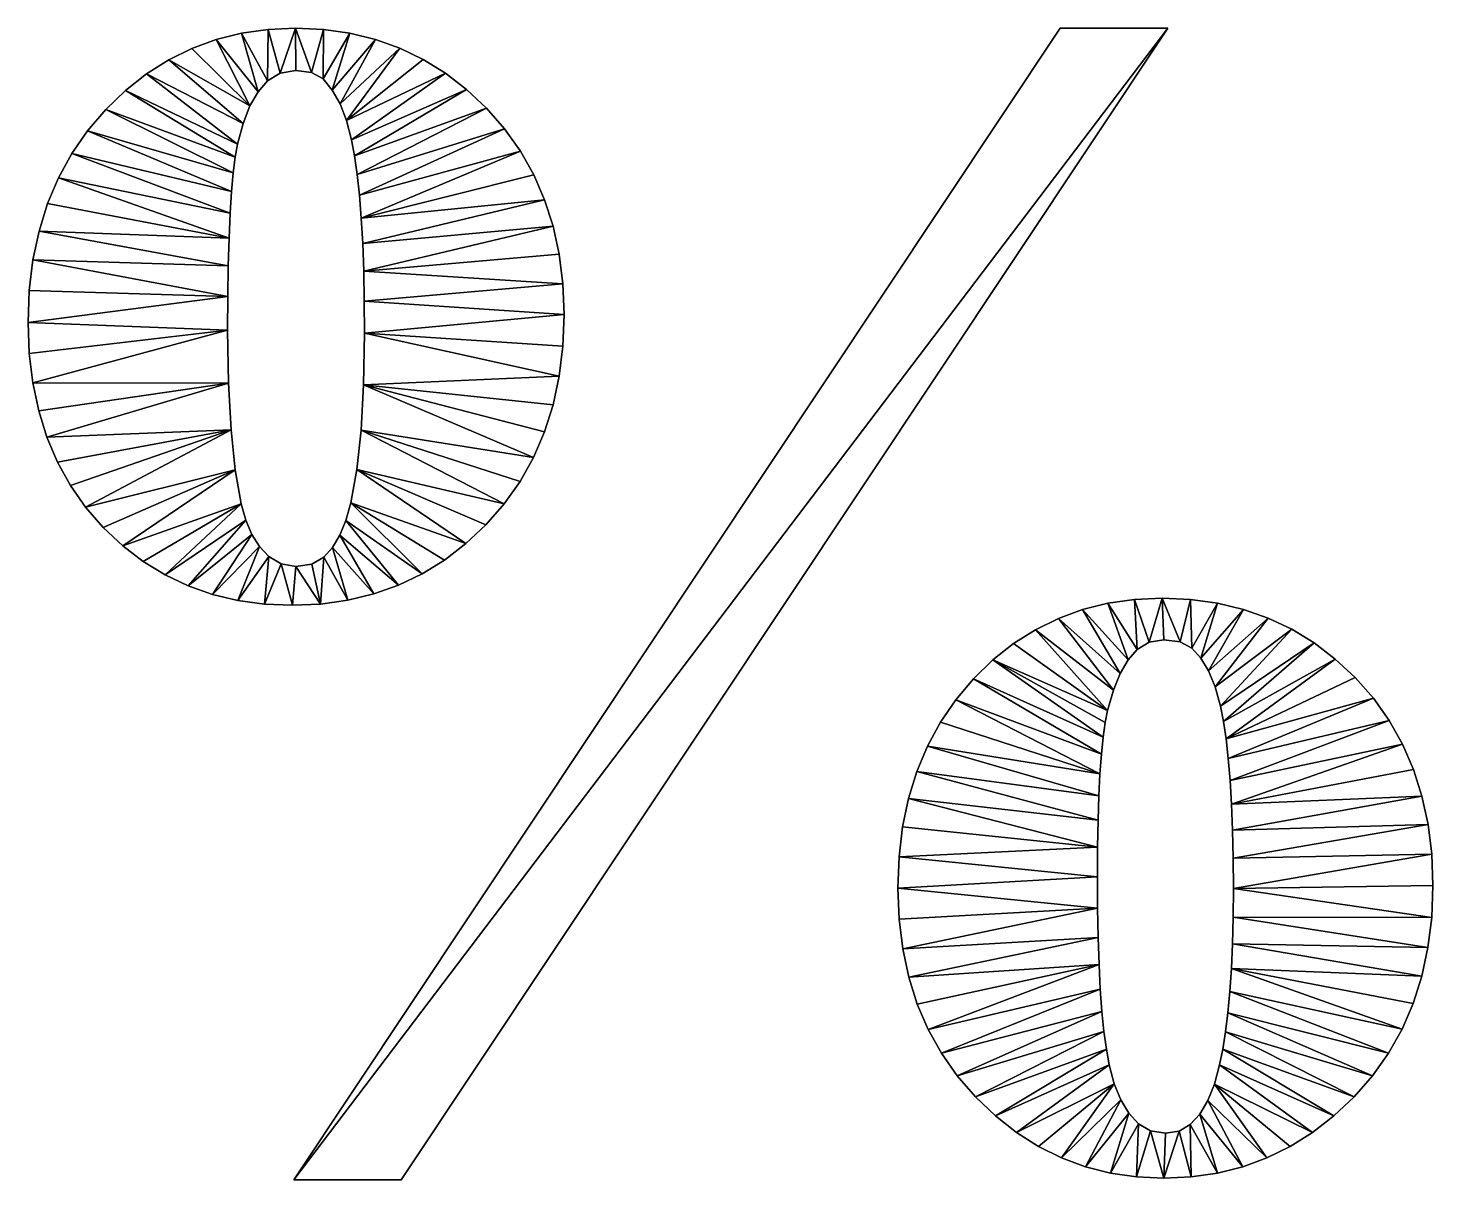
# Model space of a CAD drawing. Header units: metres. Extents: x 0.1 to 1.31, y -0.04 to 0.95.
import ezdxf

# ---------------------------------------------------------------- set-up
doc = ezdxf.new("R2010")
doc.units = ezdxf.units.M

msp = doc.modelspace()

# ---------------------------------------------------------------- meshes
at = {"layer": 'Armanisoft_0', "linetype": 'CONTINUOUS'}
mesh = msp.add_polyface(dxfattribs=at)
corners = [(0.315103, 0.91543), (0.304818, 0.953168), (0.328608, 0.954268), (0.328834, 0.917683), (0.304225, 0.908669), (0.281968, 0.949867), (0.296126, 0.899296), (0.260058, 0.944365), (0.289124, 0.88705), (0.219057, 0.92676), (0.239088, 0.936663), (0.283219, 0.871931), (0.199966, 0.914656), (0.278412, 0.85394), (0.181815, 0.900352), (0.276416, 0.84293), (0.164604, 0.883847), (0.315103, 0.91543, 0.229421), (0.328608, 0.954268, 0.229421), (0.304818, 0.953168, 0.229421), (0.328834, 0.917683, 0.229421), (0.304225, 0.908669, 0.229421), (0.281968, 0.949867, 0.229421), (0.296126, 0.899296, 0.229421), (0.260058, 0.944365, 0.229421), (0.289124, 0.88705, 0.229421), (0.239088, 0.936663, 0.229421), (0.219057, 0.92676, 0.229421), (0.283219, 0.871931, 0.229421), (0.199966, 0.914656, 0.229421), (0.278412, 0.85394, 0.229421), (0.181815, 0.900352, 0.229421), (0.276416, 0.84293, 0.229421), (0.164604, 0.883847, 0.229421), (0.164604, 0.883847), (0.148909, 0.865571), (0.148909, 0.865571, 0.229421), (0.164604, 0.883847, 0.229421), (0.181815, 0.900352), (0.181815, 0.900352, 0.229421), (0.199966, 0.914656), (0.199966, 0.914656, 0.229421), (0.219057, 0.92676), (0.219057, 0.92676, 0.229421), (0.239088, 0.936663), (0.239088, 0.936663, 0.229421), (0.260058, 0.944365), (0.260058, 0.944365, 0.229421), (0.281968, 0.949867), (0.281968, 0.949867, 0.229421), (0.304818, 0.953168), (0.304818, 0.953168, 0.229421), (0.328608, 0.954268), (0.328608, 0.954268, 0.229421), (0.315103, 0.91543), (0.328834, 0.917683), (0.328834, 0.917683, 0.229421), (0.315103, 0.91543, 0.229421), (0.304225, 0.908669), (0.304225, 0.908669, 0.229421), (0.296126, 0.899296), (0.296126, 0.899296, 0.229421), (0.289124, 0.88705), (0.289124, 0.88705, 0.229421), (0.283219, 0.871931), (0.283219, 0.871931, 0.229421)]
mesh.append_faces([[corners[k] for k in face] for face in [(0, 1, 2), (0, 2, 3), (4, 5, 1), (4, 1, 0), (6, 7, 5), (6, 5, 4), (8, 9, 10), (8, 10, 7), (8, 7, 6), (11, 12, 9), (11, 9, 8), (13, 14, 12), (13, 12, 11), (15, 16, 14), (15, 14, 13), (17, 18, 19), (17, 20, 18), (21, 19, 22), (21, 17, 19), (23, 22, 24), (23, 21, 22), (25, 26, 27), (25, 24, 26), (25, 23, 24), (28, 27, 29), (28, 25, 27), (30, 29, 31), (30, 28, 29), (32, 31, 33), (32, 30, 31), (34, 35, 36, 37), (38, 34, 37, 39), (40, 38, 39, 41), (42, 40, 41, 43), (44, 42, 43, 45), (46, 44, 45, 47), (48, 46, 47, 49), (50, 48, 49, 51), (52, 50, 51, 53), (54, 55, 56, 57), (58, 54, 57, 59), (60, 58, 59, 61), (62, 60, 61, 63), (64, 62, 63, 65)]])
mesh = msp.add_polyface(dxfattribs=at)
corners = [(0.352998, 0.497365), (0.373602, 0.460141), (0.350183, 0.45688), (0.342454, 0.491338), (0.360298, 0.505717), (0.39601, 0.465577), (0.366596, 0.516322), (0.417408, 0.473187), (0.371891, 0.529181), (0.437794, 0.482972), (0.376184, 0.544293), (0.475537, 0.509064), (0.457171, 0.49493), (1.081339, 0.954268), (0.419598, -0.040396), (0.32706, -0.040396), (0.352998, 0.497365, 0.229421), (0.350183, 0.45688, 0.229421), (0.373602, 0.460141, 0.229421), (0.360298, 0.505717, 0.229421), (0.39601, 0.465577, 0.229421), (0.366596, 0.516322, 0.229421), (0.417408, 0.473187, 0.229421), (0.371891, 0.529181, 0.229421), (0.437794, 0.482972, 0.229421), (0.376184, 0.544293, 0.229421), (0.457171, 0.49493, 0.229421), (0.475537, 0.509064, 0.229421), (1.081339, 0.954268, 0.229421), (0.32706, -0.040396, 0.229421), (0.419598, -0.040396, 0.229421), (0.419598, -0.040396), (1.081339, 0.954268), (1.081339, 0.954268, 0.229421), (0.419598, -0.040396, 0.229421), (0.32706, -0.040396), (0.32706, -0.040396, 0.229421), (0.988645, 0.954268), (0.988645, 0.954268, 0.229421), (0.475537, 0.509064), (0.492892, 0.525371), (0.492892, 0.525371, 0.229421), (0.475537, 0.509064, 0.229421), (0.457171, 0.49493), (0.457171, 0.49493, 0.229421), (0.437794, 0.482972), (0.437794, 0.482972, 0.229421), (0.417408, 0.473187), (0.417408, 0.473187, 0.229421), (0.39601, 0.465577), (0.39601, 0.465577, 0.229421), (0.373602, 0.460141), (0.373602, 0.460141, 0.229421), (0.350183, 0.45688), (0.350183, 0.45688, 0.229421), (0.360298, 0.505717), (0.352998, 0.497365), (0.352998, 0.497365, 0.229421), (0.360298, 0.505717, 0.229421), (0.366596, 0.516322), (0.366596, 0.516322, 0.229421), (0.857828, 0.134667), (0.86516, 0.111512), (0.86516, 0.111512, 0.229421), (0.857828, 0.134667, 0.229421), (0.852591, 0.159068), (0.852591, 0.159068, 0.229421), (0.849449, 0.184713), (0.849449, 0.184713, 0.229421), (0.848401, 0.211604), (0.848401, 0.211604, 0.229421), (0.849421, 0.238715), (0.849421, 0.238715, 0.229421), (0.85248, 0.264532), (0.85248, 0.264532, 0.229421), (0.857577, 0.289055), (0.857577, 0.289055, 0.229421), (0.864715, 0.312284), (0.864715, 0.312284, 0.229421), (0.873891, 0.334219), (0.873891, 0.334219, 0.229421)]
mesh.append_faces([[corners[k] for k in face] for face in [(0, 1, 2), (0, 2, 3), (4, 5, 1), (4, 1, 0), (6, 7, 5), (6, 5, 4), (8, 9, 7), (8, 7, 6), (10, 11, 12), (10, 12, 9), (10, 9, 8), (13, 14, 15), (16, 17, 18), (19, 18, 20), (19, 16, 18), (21, 20, 22), (21, 19, 20), (23, 22, 24), (23, 21, 22), (25, 26, 27), (25, 24, 26), (25, 23, 24), (28, 29, 30), (31, 32, 33, 34), (35, 31, 34, 36), (37, 35, 36, 38), (39, 40, 41, 42), (43, 39, 42, 44), (45, 43, 44, 46), (47, 45, 46, 48), (49, 47, 48, 50), (51, 49, 50, 52), (53, 51, 52, 54), (55, 56, 57, 58), (59, 55, 58, 60), (61, 62, 63, 64), (65, 61, 64, 66), (67, 65, 66, 68), (69, 67, 68, 70), (71, 69, 70, 72), (73, 71, 72, 74), (75, 73, 74, 76), (77, 75, 76, 78), (79, 77, 78, 80)]])
mesh = msp.add_polyface(dxfattribs=at)
corners = [(0.381369, 0.572982), (0.508689, 0.543428), (0.492892, 0.525371), (0.475537, 0.509064), (0.376184, 0.544293), (0.385072, 0.606947), (0.533963, 0.583514), (0.522379, 0.562809), (0.387295, 0.646188), (0.556079, 0.653576), (0.550813, 0.628898), (0.543442, 0.605544), (0.388035, 0.690705), (0.560291, 0.706906), (0.559238, 0.679579), (0.387861, 0.718551), (1.081339, 0.954268), (0.32706, -0.040396), (0.988645, 0.954268), (0.381369, 0.572982, 0.229421), (0.492892, 0.525371, 0.229421), (0.508689, 0.543428, 0.229421), (0.475537, 0.509064, 0.229421), (0.376184, 0.544293, 0.229421), (0.385072, 0.606947, 0.229421), (0.522379, 0.562809, 0.229421), (0.533963, 0.583514, 0.229421), (0.387295, 0.646188, 0.229421), (0.550813, 0.628898, 0.229421), (0.556079, 0.653576, 0.229421), (0.543442, 0.605544, 0.229421), (0.388035, 0.690705, 0.229421), (0.559238, 0.679579, 0.229421), (0.560291, 0.706906, 0.229421), (1.081339, 0.954268, 0.229421), (0.988645, 0.954268, 0.229421), (0.32706, -0.040396, 0.229421), (0.559238, 0.679579), (0.560291, 0.706906), (0.560291, 0.706906, 0.229421), (0.559238, 0.679579, 0.229421), (0.556079, 0.653576), (0.556079, 0.653576, 0.229421), (0.550813, 0.628898), (0.550813, 0.628898, 0.229421), (0.543442, 0.605544), (0.543442, 0.605544, 0.229421), (0.533963, 0.583514), (0.533963, 0.583514, 0.229421), (0.522379, 0.562809), (0.522379, 0.562809, 0.229421), (0.508689, 0.543428), (0.508689, 0.543428, 0.229421), (0.492892, 0.525371), (0.492892, 0.525371, 0.229421), (0.371891, 0.529181), (0.366596, 0.516322), (0.366596, 0.516322, 0.229421), (0.371891, 0.529181, 0.229421), (0.376184, 0.544293), (0.376184, 0.544293, 0.229421), (0.381369, 0.572982), (0.381369, 0.572982, 0.229421), (0.385072, 0.606947), (0.385072, 0.606947, 0.229421), (0.387295, 0.646188), (0.387295, 0.646188, 0.229421), (0.388035, 0.690705), (0.388035, 0.690705, 0.229421), (0.387861, 0.718551), (0.387861, 0.718551, 0.229421)]
mesh.append_faces([[corners[k] for k in face] for face in [(0, 1, 2), (0, 2, 3), (0, 3, 4), (5, 6, 7), (5, 7, 1), (5, 1, 0), (8, 9, 10), (8, 10, 11), (8, 11, 6), (8, 6, 5), (12, 13, 14), (12, 14, 9), (12, 9, 8), (15, 13, 12), (16, 17, 18), (19, 20, 21), (19, 22, 20), (19, 23, 22), (24, 25, 26), (24, 21, 25), (24, 19, 21), (27, 28, 29), (27, 30, 28), (27, 26, 30), (27, 24, 26), (31, 32, 33), (31, 29, 32), (31, 27, 29), (34, 35, 36), (37, 38, 39, 40), (41, 37, 40, 42), (43, 41, 42, 44), (45, 43, 44, 46), (47, 45, 46, 48), (49, 47, 48, 50), (51, 49, 50, 52), (53, 51, 52, 54), (55, 56, 57, 58), (59, 55, 58, 60), (61, 59, 60, 62), (63, 61, 62, 64), (65, 63, 64, 66), (67, 65, 66, 68), (69, 67, 68, 70)]])
mesh = msp.add_polyface(dxfattribs=at)
corners = [(0.379503, 0.843817), (0.476012, 0.901344), (0.49325, 0.885143), (0.376891, 0.857727), (0.457819, 0.915385), (0.372513, 0.874438), (0.418568, 0.936987), (0.438671, 0.927266), (0.366951, 0.888796), (0.39751, 0.944548), (0.360208, 0.900801), (0.375498, 0.949948), (0.352282, 0.910451), (0.35253, 0.953188), (0.342275, 0.915875), (0.328608, 0.954268), (0.328834, 0.917683), (0.379503, 0.843817, 0.229421), (0.49325, 0.885143, 0.229421), (0.476012, 0.901344, 0.229421), (0.376891, 0.857727, 0.229421), (0.457819, 0.915385, 0.229421), (0.372513, 0.874438, 0.229421), (0.438671, 0.927266, 0.229421), (0.418568, 0.936987, 0.229421), (0.366951, 0.888796, 0.229421), (0.39751, 0.944548, 0.229421), (0.360208, 0.900801, 0.229421), (0.375498, 0.949948, 0.229421), (0.352282, 0.910451, 0.229421), (0.35253, 0.953188, 0.229421), (0.342275, 0.915875, 0.229421), (0.328608, 0.954268, 0.229421), (0.328834, 0.917683, 0.229421), (0.35253, 0.953188), (0.328608, 0.954268), (0.328608, 0.954268, 0.229421), (0.35253, 0.953188, 0.229421), (0.375498, 0.949948), (0.375498, 0.949948, 0.229421), (0.39751, 0.944548), (0.39751, 0.944548, 0.229421), (0.418568, 0.936987), (0.418568, 0.936987, 0.229421), (0.438671, 0.927266), (0.438671, 0.927266, 0.229421), (0.457819, 0.915385), (0.457819, 0.915385, 0.229421), (0.476012, 0.901344), (0.476012, 0.901344, 0.229421), (0.49325, 0.885143), (0.49325, 0.885143, 0.229421), (0.508962, 0.867237), (0.508962, 0.867237, 0.229421), (0.366951, 0.888796), (0.372513, 0.874438), (0.372513, 0.874438, 0.229421), (0.366951, 0.888796, 0.229421), (0.360208, 0.900801), (0.360208, 0.900801, 0.229421), (0.352282, 0.910451), (0.352282, 0.910451, 0.229421), (0.342275, 0.915875), (0.342275, 0.915875, 0.229421), (0.328834, 0.917683), (0.328834, 0.917683, 0.229421)]
mesh.append_faces([[corners[k] for k in face] for face in [(0, 1, 2), (3, 4, 1), (3, 1, 0), (5, 6, 7), (5, 7, 4), (5, 4, 3), (8, 9, 6), (8, 6, 5), (10, 11, 9), (10, 9, 8), (12, 13, 11), (12, 11, 10), (14, 15, 13), (14, 16, 15), (14, 13, 12), (17, 18, 19), (20, 19, 21), (20, 17, 19), (22, 23, 24), (22, 21, 23), (22, 20, 21), (25, 24, 26), (25, 22, 24), (27, 26, 28), (27, 25, 26), (29, 28, 30), (29, 27, 28), (31, 30, 32), (31, 32, 33), (31, 29, 30), (34, 35, 36, 37), (38, 34, 37, 39), (40, 38, 39, 41), (42, 40, 41, 43), (44, 42, 43, 45), (46, 44, 45, 47), (48, 46, 47, 49), (50, 48, 49, 51), (52, 50, 51, 53), (54, 55, 56, 57), (58, 54, 57, 59), (60, 58, 59, 61), (62, 60, 61, 63), (64, 62, 63, 65)]])
mesh = msp.add_polyface(dxfattribs=at)
corners = [(1.065492, 0.423991), (1.052602, 0.460802), (1.076493, 0.46189), (1.07815, 0.426067), (1.054972, 0.417761), (1.029721, 0.457539), (1.047167, 0.408773), (1.007851, 0.452099), (1.040324, 0.396984), (0.986991, 0.444483), (1.116604, 0.399155), (1.146693, 0.452249), (1.168049, 0.444751), (1.109952, 0.410295), (1.124314, 0.457605), (1.102298, 0.418757), (1.100914, 0.460819), (1.092116, 0.42424), (1.065492, 0.423991, 0.229421), (1.076493, 0.46189, 0.229421), (1.052602, 0.460802, 0.229421), (1.07815, 0.426067, 0.229421), (1.054972, 0.417761, 0.229421), (1.029721, 0.457539, 0.229421), (1.047167, 0.408773, 0.229421), (1.007851, 0.452099, 0.229421), (1.040324, 0.396984, 0.229421), (0.986991, 0.444483, 0.229421), (1.122253, 0.385338, 0.229421), (1.188384, 0.43511, 0.229421), (1.168049, 0.444751, 0.229421), (1.116604, 0.399155, 0.229421), (1.146693, 0.452249, 0.229421), (1.109952, 0.410295, 0.229421), (1.124314, 0.457605, 0.229421), (1.102298, 0.418757, 0.229421), (1.100914, 0.460819, 0.229421), (1.092116, 0.42424, 0.229421), (1.081339, 0.954268), (0.988645, 0.954268), (0.988645, 0.954268, 0.229421), (1.081339, 0.954268, 0.229421), (1.100914, 0.460819), (1.076493, 0.46189), (1.076493, 0.46189, 0.229421), (1.100914, 0.460819, 0.229421), (1.124314, 0.457605), (1.124314, 0.457605, 0.229421), (1.146693, 0.452249), (1.146693, 0.452249, 0.229421), (1.168049, 0.444751), (1.168049, 0.444751, 0.229421), (1.188384, 0.43511), (1.188384, 0.43511, 0.229421), (1.207697, 0.423326), (1.207697, 0.423326, 0.229421), (0.967141, 0.434692), (0.948302, 0.422725), (0.948302, 0.422725, 0.229421), (0.967141, 0.434692, 0.229421), (0.986991, 0.444483), (0.986991, 0.444483, 0.229421), (1.007851, 0.452099), (1.007851, 0.452099, 0.229421), (1.029721, 0.457539), (1.029721, 0.457539, 0.229421), (1.052602, 0.460802), (1.052602, 0.460802, 0.229421), (1.065492, 0.423991), (1.07815, 0.426067), (1.07815, 0.426067, 0.229421), (1.065492, 0.423991, 0.229421), (1.092116, 0.42424), (1.092116, 0.42424, 0.229421)]
mesh.append_faces([[corners[k] for k in face] for face in [(0, 1, 2), (0, 2, 3), (4, 5, 1), (4, 1, 0), (6, 7, 5), (6, 5, 4), (8, 9, 7), (10, 11, 12), (13, 14, 11), (15, 16, 14), (15, 14, 13), (17, 2, 16), (17, 3, 2), (17, 16, 15), (18, 19, 20), (18, 21, 19), (22, 20, 23), (22, 18, 20), (24, 23, 25), (24, 22, 23), (26, 25, 27), (28, 29, 30), (31, 30, 32), (33, 32, 34), (35, 34, 36), (35, 33, 34), (37, 36, 19), (37, 19, 21), (37, 35, 36), (38, 39, 40, 41), (42, 43, 44, 45), (46, 42, 45, 47), (48, 46, 47, 49), (50, 48, 49, 51), (52, 50, 51, 53), (54, 52, 53, 55), (56, 57, 58, 59), (60, 56, 59, 61), (62, 60, 61, 63), (64, 62, 63, 65), (66, 64, 65, 67), (43, 66, 67, 44), (68, 69, 70, 71), (69, 72, 73, 70)]])
mesh = msp.add_polyface(dxfattribs=at)
corners = [(0.274686, 0.829328), (0.148909, 0.865571), (0.164604, 0.883847), (0.276416, 0.84293), (0.273222, 0.813135), (0.135307, 0.845951), (0.272024, 0.79435), (0.123797, 0.824989), (0.271093, 0.772974), (0.107056, 0.779037), (0.11438, 0.802684), (0.270427, 0.749006), (0.101824, 0.754047), (0.270028, 0.722447), (0.097639, 0.700039), (0.098685, 0.727714), (0.274686, 0.829328, 0.229421), (0.164604, 0.883847, 0.229421), (0.148909, 0.865571, 0.229421), (0.276416, 0.84293, 0.229421), (0.273222, 0.813135, 0.229421), (0.135307, 0.845951, 0.229421), (0.272024, 0.79435, 0.229421), (0.123797, 0.824989, 0.229421), (0.271093, 0.772974, 0.229421), (0.11438, 0.802684, 0.229421), (0.107056, 0.779037, 0.229421), (0.270427, 0.749006, 0.229421), (0.101824, 0.754047, 0.229421), (0.270028, 0.722447, 0.229421), (0.098685, 0.727714, 0.229421), (0.097639, 0.700039, 0.229421), (0.098685, 0.727714), (0.097639, 0.700039), (0.097639, 0.700039, 0.229421), (0.098685, 0.727714, 0.229421), (0.101824, 0.754047), (0.101824, 0.754047, 0.229421), (0.107056, 0.779037), (0.107056, 0.779037, 0.229421), (0.11438, 0.802684), (0.11438, 0.802684, 0.229421), (0.123797, 0.824989), (0.123797, 0.824989, 0.229421), (0.135307, 0.845951), (0.135307, 0.845951, 0.229421), (0.148909, 0.865571), (0.148909, 0.865571, 0.229421), (0.278412, 0.85394), (0.283219, 0.871931), (0.283219, 0.871931, 0.229421), (0.278412, 0.85394, 0.229421), (0.276416, 0.84293), (0.276416, 0.84293, 0.229421), (0.274686, 0.829328), (0.274686, 0.829328, 0.229421), (0.273222, 0.813135), (0.273222, 0.813135, 0.229421), (0.272024, 0.79435), (0.272024, 0.79435, 0.229421), (0.271093, 0.772974), (0.271093, 0.772974, 0.229421), (0.270427, 0.749006), (0.270427, 0.749006, 0.229421), (0.270028, 0.722447), (0.270028, 0.722447, 0.229421), (0.269895, 0.693296), (0.269895, 0.693296, 0.229421)]
mesh.append_faces([[corners[k] for k in face] for face in [(0, 1, 2), (0, 2, 3), (4, 5, 1), (4, 1, 0), (6, 7, 5), (6, 5, 4), (8, 9, 10), (8, 10, 7), (8, 7, 6), (11, 12, 9), (11, 9, 8), (13, 14, 15), (13, 15, 12), (13, 12, 11), (16, 17, 18), (16, 19, 17), (20, 18, 21), (20, 16, 18), (22, 21, 23), (22, 20, 21), (24, 25, 26), (24, 23, 25), (24, 22, 23), (27, 26, 28), (27, 24, 26), (29, 30, 31), (29, 28, 30), (29, 27, 28), (32, 33, 34, 35), (36, 32, 35, 37), (38, 36, 37, 39), (40, 38, 39, 41), (42, 40, 41, 43), (44, 42, 43, 45), (46, 44, 45, 47), (48, 49, 50, 51), (52, 48, 51, 53), (54, 52, 53, 55), (56, 54, 55, 57), (58, 56, 57, 59), (60, 58, 59, 61), (62, 60, 61, 63), (64, 62, 63, 65), (66, 64, 65, 67)]])
mesh = msp.add_polyface(dxfattribs=at)
corners = [(0.387861, 0.718551), (0.559244, 0.733559), (0.560291, 0.706906), (0.387339, 0.744406), (0.550864, 0.783116), (0.556101, 0.758962), (0.386468, 0.76827), (0.543531, 0.806021), (0.385249, 0.790143), (0.52258, 0.848081), (0.534103, 0.827676), (0.383682, 0.810025), (0.508962, 0.867237), (0.381767, 0.827917), (0.49325, 0.885143), (0.379503, 0.843817), (0.387861, 0.718551, 0.229421), (0.560291, 0.706906, 0.229421), (0.559244, 0.733559, 0.229421), (0.388035, 0.690705, 0.229421), (0.387339, 0.744406, 0.229421), (0.556101, 0.758962, 0.229421), (0.550864, 0.783116, 0.229421), (0.386468, 0.76827, 0.229421), (0.543531, 0.806021, 0.229421), (0.385249, 0.790143, 0.229421), (0.534103, 0.827676, 0.229421), (0.52258, 0.848081, 0.229421), (0.383682, 0.810025, 0.229421), (0.508962, 0.867237, 0.229421), (0.381767, 0.827917, 0.229421), (0.49325, 0.885143, 0.229421), (0.379503, 0.843817, 0.229421), (0.52258, 0.848081), (0.508962, 0.867237), (0.508962, 0.867237, 0.229421), (0.52258, 0.848081, 0.229421), (0.534103, 0.827676), (0.534103, 0.827676, 0.229421), (0.543531, 0.806021), (0.543531, 0.806021, 0.229421), (0.550864, 0.783116), (0.550864, 0.783116, 0.229421), (0.556101, 0.758963), (0.556101, 0.758963, 0.229421), (0.559244, 0.733559), (0.559244, 0.733559, 0.229421), (0.560291, 0.706906), (0.560291, 0.706906, 0.229421), (0.387339, 0.744406), (0.387861, 0.718551), (0.387861, 0.718551, 0.229421), (0.387339, 0.744406, 0.229421), (0.386468, 0.76827), (0.386468, 0.76827, 0.229421), (0.385249, 0.790143), (0.385249, 0.790143, 0.229421), (0.383682, 0.810025), (0.383682, 0.810025, 0.229421), (0.381767, 0.827917), (0.381767, 0.827917, 0.229421), (0.379503, 0.843817), (0.379503, 0.843817, 0.229421), (0.376891, 0.857727), (0.376891, 0.857727, 0.229421), (0.372513, 0.874438), (0.372513, 0.874438, 0.229421)]
mesh.append_faces([[corners[k] for k in face] for face in [(0, 1, 2), (3, 4, 5), (3, 5, 1), (3, 1, 0), (6, 7, 4), (6, 4, 3), (8, 9, 10), (8, 10, 7), (8, 7, 6), (11, 12, 9), (11, 9, 8), (13, 14, 12), (13, 12, 11), (15, 14, 13), (16, 17, 18), (16, 19, 17), (20, 21, 22), (20, 18, 21), (20, 16, 18), (23, 22, 24), (23, 20, 22), (25, 26, 27), (25, 24, 26), (25, 23, 24), (28, 27, 29), (28, 25, 27), (30, 29, 31), (30, 28, 29), (32, 30, 31), (33, 34, 35, 36), (37, 33, 36, 38), (39, 37, 38, 40), (41, 39, 40, 42), (43, 41, 42, 44), (45, 43, 44, 46), (47, 45, 46, 48), (49, 50, 51, 52), (53, 49, 52, 54), (55, 53, 54, 56), (57, 55, 56, 58), (59, 57, 58, 60), (61, 59, 60, 62), (63, 61, 62, 64), (65, 63, 64, 66)]])
mesh = msp.add_polyface(dxfattribs=at)
corners = [(0.269895, 0.693296), (0.101696, 0.647792), (0.098653, 0.67325), (0.097639, 0.700039), (0.270028, 0.722447), (0.270619, 0.647601), (0.113865, 0.600871), (0.106766, 0.623666), (0.272792, 0.607416), (0.147331, 0.540475), (0.134147, 0.559276), (0.122992, 0.579408), (0.276414, 0.572742), (0.179291, 0.507253), (0.162543, 0.523006), (0.281484, 0.543578), (0.215918, 0.482048), (0.197082, 0.4936), (0.269895, 0.693296, 0.229421), (0.098653, 0.67325, 0.229421), (0.101696, 0.647792, 0.229421), (0.097639, 0.700039, 0.229421), (0.270028, 0.722447, 0.229421), (0.270619, 0.647601, 0.229421), (0.106766, 0.623666, 0.229421), (0.113865, 0.600871, 0.229421), (0.272792, 0.607416, 0.229421), (0.134147, 0.559276, 0.229421), (0.147331, 0.540475, 0.229421), (0.122992, 0.579408, 0.229421), (0.276414, 0.572742, 0.229421), (0.162543, 0.523006, 0.229421), (0.179291, 0.507253, 0.229421), (0.281484, 0.543578, 0.229421), (0.197082, 0.4936, 0.229421), (0.215918, 0.482048, 0.229421), (0.215918, 0.482048), (0.235797, 0.472596), (0.235797, 0.472596, 0.229421), (0.215918, 0.482048, 0.229421), (0.197082, 0.4936), (0.197082, 0.4936, 0.229421), (0.179291, 0.507253), (0.179291, 0.507253, 0.229421), (0.162543, 0.523006), (0.162543, 0.523006, 0.229421), (0.147331, 0.540475), (0.147331, 0.540475, 0.229421), (0.134147, 0.559276), (0.134147, 0.559276, 0.229421), (0.122992, 0.579408), (0.122992, 0.579408, 0.229421), (0.113865, 0.600871), (0.113865, 0.600871, 0.229421), (0.106766, 0.623666), (0.106766, 0.623666, 0.229421), (0.101696, 0.647792), (0.101696, 0.647792, 0.229421), (0.098653, 0.67325), (0.098653, 0.67325, 0.229421), (0.097639, 0.700039), (0.097639, 0.700039, 0.229421)]
mesh.append_faces([[corners[k] for k in face] for face in [(0, 1, 2), (0, 2, 3), (0, 3, 4), (5, 6, 7), (5, 7, 1), (5, 1, 0), (8, 9, 10), (8, 10, 11), (8, 11, 6), (8, 6, 5), (12, 13, 14), (12, 14, 9), (12, 9, 8), (15, 16, 17), (15, 17, 13), (15, 13, 12), (18, 19, 20), (18, 21, 19), (18, 22, 21), (23, 24, 25), (23, 20, 24), (23, 18, 20), (26, 27, 28), (26, 29, 27), (26, 25, 29), (26, 23, 25), (30, 31, 32), (30, 28, 31), (30, 26, 28), (33, 34, 35), (33, 32, 34), (33, 30, 32), (36, 37, 38, 39), (40, 36, 39, 41), (42, 40, 41, 43), (44, 42, 43, 45), (46, 44, 45, 47), (48, 46, 47, 49), (50, 48, 49, 51), (52, 50, 51, 53), (54, 52, 53, 55), (56, 54, 55, 57), (58, 56, 57, 59), (60, 58, 59, 61)]])
mesh = msp.add_polyface(dxfattribs=at)
corners = [(0.285556, 0.52936), (0.235797, 0.472596), (0.215918, 0.482048), (0.281484, 0.543578), (0.290903, 0.517038), (0.256721, 0.465245), (0.297526, 0.506611), (0.278688, 0.459994), (0.305424, 0.49808), (0.301699, 0.456843), (0.316118, 0.491517), (0.325754, 0.455793), (0.328834, 0.489329), (0.350183, 0.45688), (0.342454, 0.491338), (0.285556, 0.52936, 0.229421), (0.215918, 0.482048, 0.229421), (0.235797, 0.472596, 0.229421), (0.281484, 0.543578, 0.229421), (0.290903, 0.517038, 0.229421), (0.256721, 0.465245, 0.229421), (0.297526, 0.506611, 0.229421), (0.278688, 0.459994, 0.229421), (0.305424, 0.49808, 0.229421), (0.301699, 0.456843, 0.229421), (0.316118, 0.491517, 0.229421), (0.325754, 0.455793, 0.229421), (0.328834, 0.489329, 0.229421), (0.350183, 0.45688, 0.229421), (0.342454, 0.491338, 0.229421), (0.352998, 0.497365, 0.229421), (0.325754, 0.455793), (0.350183, 0.45688), (0.350183, 0.45688, 0.229421), (0.325754, 0.455793, 0.229421), (0.301699, 0.456843), (0.301699, 0.456843, 0.229421), (0.278688, 0.459994), (0.278688, 0.459994, 0.229421), (0.256721, 0.465245), (0.256721, 0.465245, 0.229421), (0.235797, 0.472596), (0.235797, 0.472596, 0.229421), (0.270619, 0.647601), (0.269895, 0.693296), (0.269895, 0.693296, 0.229421), (0.270619, 0.647601, 0.229421), (0.272792, 0.607416), (0.272792, 0.607416, 0.229421), (0.276414, 0.572742), (0.276414, 0.572742, 0.229421), (0.281484, 0.543578), (0.281484, 0.543578, 0.229421), (0.285556, 0.52936), (0.285556, 0.52936, 0.229421), (0.290903, 0.517038), (0.290903, 0.517038, 0.229421), (0.297526, 0.506611), (0.297526, 0.506611, 0.229421), (0.305424, 0.49808), (0.305424, 0.49808, 0.229421), (0.316118, 0.491517), (0.316118, 0.491517, 0.229421), (0.328834, 0.489329), (0.328834, 0.489329, 0.229421), (0.342454, 0.491338), (0.342454, 0.491338, 0.229421), (0.352998, 0.497365), (0.352998, 0.497365, 0.229421)]
mesh.append_faces([[corners[k] for k in face] for face in [(0, 1, 2), (0, 2, 3), (4, 5, 1), (4, 1, 0), (6, 7, 5), (6, 5, 4), (8, 9, 7), (8, 7, 6), (10, 11, 9), (10, 9, 8), (12, 13, 11), (12, 11, 10), (14, 13, 12), (15, 16, 17), (15, 18, 16), (19, 17, 20), (19, 15, 17), (21, 20, 22), (21, 19, 20), (23, 22, 24), (23, 21, 22), (25, 24, 26), (25, 23, 24), (27, 26, 28), (27, 25, 26), (29, 27, 28), (30, 29, 28), (31, 32, 33, 34), (35, 31, 34, 36), (37, 35, 36, 38), (39, 37, 38, 40), (41, 39, 40, 42), (43, 44, 45, 46), (47, 43, 46, 48), (49, 47, 48, 50), (51, 49, 50, 52), (53, 51, 52, 54), (55, 53, 54, 56), (57, 55, 56, 58), (59, 57, 58, 60), (61, 59, 60, 62), (63, 61, 62, 64), (65, 63, 64, 66), (67, 65, 66, 68)]])
mesh = msp.add_polyface(dxfattribs=at)
corners = [(1.040324, 0.396984), (1.007851, 0.452099), (1.047167, 0.408773), (1.034445, 0.382392), (0.967141, 0.434692), (0.986991, 0.444483), (1.029528, 0.364999), (0.930473, 0.408582), (0.948302, 0.422725), (1.025647, 0.34193), (0.913655, 0.392263), (1.131771, 0.340386), (1.225988, 0.4094), (1.243257, 0.393332), (1.129509, 0.355526), (1.207697, 0.423326), (1.126899, 0.368843), (1.188384, 0.43511), (1.122253, 0.385338), (1.168049, 0.444751), (1.116604, 0.399155), (1.109952, 0.410295), (1.146693, 0.452249), (1.040324, 0.396984, 0.229421), (1.047167, 0.408773, 0.229421), (1.007851, 0.452099, 0.229421), (1.034445, 0.382392, 0.229421), (0.986991, 0.444483, 0.229421), (0.967141, 0.434692, 0.229421), (1.029528, 0.364999, 0.229421), (0.948302, 0.422725, 0.229421), (0.930473, 0.408582, 0.229421), (1.025647, 0.34193, 0.229421), (0.913655, 0.392263, 0.229421), (1.131771, 0.340386, 0.229421), (1.243257, 0.393332, 0.229421), (1.225988, 0.4094, 0.229421), (1.129509, 0.355526, 0.229421), (1.207697, 0.423326, 0.229421), (1.126899, 0.368843, 0.229421), (1.188384, 0.43511, 0.229421), (1.122253, 0.385338, 0.229421), (1.116604, 0.399155, 0.229421), (1.168049, 0.444751, 0.229421), (1.109952, 0.410295, 0.229421), (1.146693, 0.452249, 0.229421), (1.225988, 0.4094), (1.207697, 0.423326), (1.207697, 0.423326, 0.229421), (1.225988, 0.4094, 0.229421), (1.243257, 0.393332), (1.243257, 0.393332, 0.229421), (1.258968, 0.375528), (1.258968, 0.375528, 0.229421), (0.913655, 0.392263), (0.898361, 0.374209), (0.898361, 0.374209, 0.229421), (0.913655, 0.392263, 0.229421), (0.930473, 0.408582), (0.930473, 0.408582, 0.229421), (0.948302, 0.422725), (0.948302, 0.422725, 0.229421), (1.054972, 0.417761), (1.065492, 0.423991), (1.065492, 0.423991, 0.229421), (1.054972, 0.417761, 0.229421), (1.047167, 0.408773), (1.047167, 0.408773, 0.229421), (1.040324, 0.396984), (1.040324, 0.396984, 0.229421), (1.034445, 0.382392), (1.034445, 0.382392, 0.229421), (1.122253, 0.385338), (1.126899, 0.368843), (1.126899, 0.368843, 0.229421), (1.122253, 0.385338, 0.229421), (1.116604, 0.399155), (1.116604, 0.399155, 0.229421), (1.109952, 0.410295), (1.109952, 0.410295, 0.229421), (1.102298, 0.418757), (1.102298, 0.418757, 0.229421), (1.092116, 0.42424), (1.092116, 0.42424, 0.229421)]
mesh.append_faces([[corners[k] for k in face] for face in [(0, 1, 2), (3, 4, 5), (3, 5, 0), (6, 7, 8), (6, 8, 4), (6, 4, 3), (9, 10, 7), (11, 12, 13), (14, 15, 12), (16, 17, 15), (16, 15, 14), (18, 19, 17), (18, 17, 16), (20, 19, 18), (21, 22, 20), (23, 24, 25), (26, 27, 28), (26, 23, 27), (29, 30, 31), (29, 28, 30), (29, 26, 28), (32, 31, 33), (34, 35, 36), (37, 36, 38), (39, 38, 40), (39, 37, 38), (41, 39, 40), (42, 41, 43), (44, 42, 45), (46, 47, 48, 49), (50, 46, 49, 51), (52, 50, 51, 53), (54, 55, 56, 57), (58, 54, 57, 59), (60, 58, 59, 61), (62, 63, 64, 65), (66, 62, 65, 67), (68, 66, 67, 69), (70, 68, 69, 71), (72, 73, 74, 75), (76, 72, 75, 77), (78, 76, 77, 79), (80, 78, 79, 81), (82, 80, 81, 83)]])
mesh = msp.add_polyface(dxfattribs=at)
corners = [(1.027449, 0.354533), (0.930473, 0.408582), (1.029528, 0.364999), (1.025647, 0.34193), (1.024122, 0.32719), (0.898361, 0.374209), (0.913655, 0.392263), (1.022875, 0.310312), (0.873891, 0.334219), (0.885106, 0.354861), (1.021905, 0.291297), (0.864715, 0.312284), (1.021212, 0.270144), (0.857577, 0.289055), (1.020796, 0.246854), (0.849421, 0.238715), (0.85248, 0.264532), (1.020657, 0.221427), (0.848401, 0.211604), (1.027449, 0.354533, 0.229421), (1.029528, 0.364999, 0.229421), (0.930473, 0.408582, 0.229421), (1.025647, 0.34193, 0.229421), (1.024122, 0.32719, 0.229421), (0.913655, 0.392263, 0.229421), (0.898361, 0.374209, 0.229421), (1.022875, 0.310312, 0.229421), (0.885106, 0.354861, 0.229421), (0.873891, 0.334219, 0.229421), (1.021905, 0.291297, 0.229421), (0.864715, 0.312284, 0.229421), (1.021212, 0.270144, 0.229421), (0.857577, 0.289055, 0.229421), (1.020796, 0.246854, 0.229421), (0.85248, 0.264532, 0.229421), (0.849421, 0.238715, 0.229421), (1.020657, 0.221427, 0.229421), (0.848401, 0.211604, 0.229421), (0.885106, 0.354861), (0.873891, 0.334219), (0.873891, 0.334219, 0.229421), (0.885106, 0.354861, 0.229421), (0.898361, 0.374209), (0.898361, 0.374209, 0.229421), (1.029528, 0.364999), (1.034445, 0.382392), (1.034445, 0.382392, 0.229421), (1.029528, 0.364999, 0.229421), (1.027449, 0.354533), (1.027449, 0.354533, 0.229421), (1.025647, 0.34193), (1.025647, 0.34193, 0.229421), (1.024122, 0.32719), (1.024122, 0.32719, 0.229421), (1.022875, 0.310312), (1.022875, 0.310312, 0.229421), (1.021905, 0.291297), (1.021905, 0.291297, 0.229421), (1.021212, 0.270144), (1.021212, 0.270144, 0.229421), (1.020796, 0.246854), (1.020796, 0.246854, 0.229421), (1.020657, 0.221427), (1.020657, 0.221427, 0.229421), (1.126899, 0.368843), (1.129509, 0.355526), (1.129509, 0.355526, 0.229421), (1.126899, 0.368843, 0.229421)]
mesh.append_faces([[corners[k] for k in face] for face in [(0, 1, 2), (3, 1, 0), (4, 5, 6), (4, 6, 3), (7, 8, 9), (7, 9, 5), (7, 5, 4), (10, 11, 8), (10, 8, 7), (12, 13, 11), (12, 11, 10), (14, 15, 16), (14, 16, 13), (14, 13, 12), (17, 18, 15), (17, 15, 14), (19, 20, 21), (22, 19, 21), (23, 24, 25), (23, 22, 24), (26, 27, 28), (26, 25, 27), (26, 23, 25), (29, 28, 30), (29, 26, 28), (31, 30, 32), (31, 29, 30), (33, 34, 35), (33, 32, 34), (33, 31, 32), (36, 35, 37), (36, 33, 35), (38, 39, 40, 41), (42, 38, 41, 43), (44, 45, 46, 47), (48, 44, 47, 49), (50, 48, 49, 51), (52, 50, 51, 53), (54, 52, 53, 55), (56, 54, 55, 57), (58, 56, 57, 59), (60, 58, 59, 61), (62, 60, 61, 63), (64, 65, 66, 67)]])
mesh = msp.add_polyface(dxfattribs=at)
corners = [(1.138035, 0.211253), (1.309244, 0.240836), (1.310291, 0.213742), (1.137861, 0.237333), (1.306102, 0.266603), (1.137339, 0.261591), (1.300865, 0.291043), (1.136469, 0.284024), (1.284106, 0.33594), (1.293533, 0.314155), (1.135251, 0.304635), (1.272585, 0.356398), (1.133685, 0.323422), (1.258968, 0.375528), (1.131771, 0.340386), (1.243257, 0.393332), (1.129509, 0.355526), (1.225988, 0.4094), (1.138035, 0.211253, 0.229421), (1.310291, 0.213742, 0.229421), (1.309244, 0.240836, 0.229421), (1.137861, 0.237333, 0.229421), (1.306102, 0.266603, 0.229421), (1.137339, 0.261591, 0.229421), (1.300865, 0.291043, 0.229421), (1.136469, 0.284024, 0.229421), (1.293533, 0.314155, 0.229421), (1.284106, 0.33594, 0.229421), (1.135251, 0.304635, 0.229421), (1.272585, 0.356398, 0.229421), (1.133685, 0.323422, 0.229421), (1.258968, 0.375528, 0.229421), (1.131771, 0.340386, 0.229421), (1.243257, 0.393332, 0.229421), (1.129509, 0.355526, 0.229421), (1.225988, 0.4094, 0.229421), (1.272585, 0.356398), (1.258968, 0.375528), (1.258968, 0.375528, 0.229421), (1.272585, 0.356398, 0.229421), (1.284106, 0.33594), (1.284106, 0.33594, 0.229421), (1.293533, 0.314155), (1.293533, 0.314155, 0.229421), (1.300865, 0.291043), (1.300865, 0.291043, 0.229421), (1.306102, 0.266603), (1.306102, 0.266603, 0.229421), (1.309244, 0.240836), (1.309244, 0.240836, 0.229421), (1.310291, 0.213742), (1.310291, 0.213742, 0.229421), (1.137861, 0.237333), (1.138035, 0.211253), (1.138035, 0.211253, 0.229421), (1.137861, 0.237333, 0.229421), (1.137339, 0.261591), (1.137339, 0.261591, 0.229421), (1.136469, 0.284024), (1.136469, 0.284024, 0.229421), (1.135251, 0.304635), (1.135251, 0.304635, 0.229421), (1.133685, 0.323422), (1.133685, 0.323422, 0.229421), (1.131771, 0.340386), (1.131771, 0.340386, 0.229421), (1.129509, 0.355526), (1.129509, 0.355526, 0.229421)]
mesh.append_faces([[corners[k] for k in face] for face in [(0, 1, 2), (3, 4, 1), (3, 1, 0), (5, 6, 4), (5, 4, 3), (7, 8, 9), (7, 9, 6), (7, 6, 5), (10, 11, 8), (10, 8, 7), (12, 13, 11), (12, 11, 10), (14, 15, 13), (14, 13, 12), (16, 17, 14), (18, 19, 20), (21, 20, 22), (21, 18, 20), (23, 22, 24), (23, 21, 22), (25, 26, 27), (25, 24, 26), (25, 23, 24), (28, 27, 29), (28, 25, 27), (30, 29, 31), (30, 28, 29), (32, 31, 33), (32, 30, 31), (34, 32, 35), (36, 37, 38, 39), (40, 36, 39, 41), (42, 40, 41, 43), (44, 42, 43, 45), (46, 44, 45, 47), (48, 46, 47, 49), (50, 48, 49, 51), (52, 53, 54, 55), (56, 52, 55, 57), (58, 56, 57, 59), (60, 58, 59, 61), (62, 60, 61, 63), (64, 62, 63, 65), (66, 64, 65, 67)]])
mesh = msp.add_polyface(dxfattribs=at)
corners = [(1.020816, 0.194203), (0.852591, 0.159068), (0.849449, 0.184713), (0.848401, 0.211604), (1.020657, 0.221427), (1.021293, 0.168957), (0.857828, 0.134667), (1.022087, 0.145689), (0.874586, 0.089601), (0.86516, 0.111512), (1.023199, 0.124398), (0.886108, 0.068936), (1.024628, 0.105086), (0.899724, 0.049515), (1.026376, 0.087752), (0.915435, 0.03134), (1.028441, 0.072395), (1.030823, 0.059017), (0.932638, 0.014884), (1.020816, 0.194203, 0.229421), (0.849449, 0.184713, 0.229421), (0.852591, 0.159068, 0.229421), (0.848401, 0.211604, 0.229421), (1.020657, 0.221427, 0.229421), (1.021293, 0.168957, 0.229421), (0.857828, 0.134667, 0.229421), (1.022087, 0.145689, 0.229421), (0.86516, 0.111512, 0.229421), (0.874586, 0.089601, 0.229421), (1.023199, 0.124398, 0.229421), (0.886108, 0.068936, 0.229421), (1.024628, 0.105086, 0.229421), (0.899724, 0.049515, 0.229421), (1.026376, 0.087752, 0.229421), (0.915435, 0.03134, 0.229421), (1.028441, 0.072395, 0.229421), (1.030823, 0.059017, 0.229421), (0.932638, 0.014884, 0.229421), (0.886108, 0.068936), (0.899724, 0.049515), (0.899724, 0.049515, 0.229421), (0.886108, 0.068936, 0.229421), (0.874586, 0.089601), (0.874586, 0.089601, 0.229421), (0.86516, 0.111512), (0.86516, 0.111512, 0.229421), (1.020816, 0.194203), (1.020657, 0.221427), (1.020657, 0.221427, 0.229421), (1.020816, 0.194203, 0.229421), (1.021293, 0.168957), (1.021293, 0.168957, 0.229421), (1.022087, 0.145689), (1.022087, 0.145689, 0.229421), (1.023199, 0.124398), (1.023199, 0.124398, 0.229421), (1.024628, 0.105086), (1.024628, 0.105086, 0.229421), (1.026376, 0.087752), (1.026376, 0.087752, 0.229421), (1.028441, 0.072395), (1.028441, 0.072395, 0.229421), (1.030823, 0.059017), (1.030823, 0.059017, 0.229421), (1.035246, 0.042674), (1.035246, 0.042674, 0.229421)]
mesh.append_faces([[corners[k] for k in face] for face in [(0, 1, 2), (0, 2, 3), (0, 3, 4), (5, 6, 1), (5, 1, 0), (7, 8, 9), (7, 9, 6), (7, 6, 5), (10, 11, 8), (10, 8, 7), (12, 13, 11), (12, 11, 10), (14, 15, 13), (14, 13, 12), (16, 15, 14), (17, 18, 16), (19, 20, 21), (19, 22, 20), (19, 23, 22), (24, 21, 25), (24, 19, 21), (26, 27, 28), (26, 25, 27), (26, 24, 25), (29, 28, 30), (29, 26, 28), (31, 30, 32), (31, 29, 30), (33, 32, 34), (33, 31, 32), (35, 33, 34), (36, 35, 37), (38, 39, 40, 41), (42, 38, 41, 43), (44, 42, 43, 45), (46, 47, 48, 49), (50, 46, 49, 51), (52, 50, 51, 53), (54, 52, 53, 55), (56, 54, 55, 57), (58, 56, 57, 59), (60, 58, 59, 61), (62, 60, 61, 63), (64, 62, 63, 65)]])
mesh = msp.add_polyface(dxfattribs=at)
corners = [(1.131369, 0.087384), (1.242188, 0.03134), (1.128961, 0.072393), (1.133406, 0.103991), (1.271983, 0.069069), (1.25815, 0.049549), (1.135072, 0.122213), (1.283689, 0.089902), (1.136369, 0.14205), (1.300714, 0.135503), (1.293266, 0.112046), (1.137295, 0.163502), (1.306035, 0.160271), (1.13785, 0.18657), (1.309227, 0.186351), (1.138035, 0.211253), (1.310291, 0.213742), (1.131369, 0.087384, 0.229421), (1.242188, 0.03134, 0.229421), (1.25815, 0.049549, 0.229421), (1.128961, 0.072393, 0.229421), (1.133406, 0.103991, 0.229421), (1.271983, 0.069069, 0.229421), (1.135072, 0.122213, 0.229421), (1.283689, 0.089902, 0.229421), (1.136369, 0.14205, 0.229421), (1.293266, 0.112046, 0.229421), (1.300714, 0.135503, 0.229421), (1.137295, 0.163502, 0.229421), (1.306035, 0.160271, 0.229421), (1.13785, 0.18657, 0.229421), (1.309227, 0.186351, 0.229421), (1.138035, 0.211253, 0.229421), (1.310291, 0.213742, 0.229421), (1.309227, 0.186351), (1.310291, 0.213742), (1.310291, 0.213742, 0.229421), (1.309227, 0.186351, 0.229421), (1.306035, 0.160271), (1.306035, 0.160271, 0.229421), (1.300714, 0.135503), (1.300714, 0.135503, 0.229421), (1.293266, 0.112046), (1.293266, 0.112046, 0.229421), (1.283689, 0.089902), (1.283689, 0.089902, 0.229421), (1.271983, 0.069069), (1.271983, 0.069069, 0.229421), (1.25815, 0.049549), (1.25815, 0.049549, 0.229421), (1.128961, 0.072393), (1.126184, 0.059017), (1.126184, 0.059017, 0.229421), (1.128961, 0.072393, 0.229421), (1.131369, 0.087384), (1.131369, 0.087384, 0.229421), (1.133406, 0.103991), (1.133406, 0.103991, 0.229421), (1.135072, 0.122213), (1.135072, 0.122213, 0.229421), (1.136369, 0.14205), (1.136369, 0.14205, 0.229421), (1.137295, 0.163502), (1.137295, 0.163502, 0.229421), (1.13785, 0.18657), (1.13785, 0.18657, 0.229421), (1.138035, 0.211253), (1.138035, 0.211253, 0.229421)]
mesh.append_faces([[corners[k] for k in face] for face in [(0, 1, 2), (3, 4, 5), (3, 5, 0), (6, 7, 4), (6, 4, 3), (8, 9, 10), (8, 10, 7), (8, 7, 6), (11, 12, 9), (11, 9, 8), (13, 14, 12), (13, 12, 11), (15, 16, 14), (15, 14, 13), (17, 18, 19), (17, 20, 18), (21, 19, 22), (21, 17, 19), (23, 22, 24), (23, 21, 22), (25, 26, 27), (25, 24, 26), (25, 23, 24), (28, 27, 29), (28, 25, 27), (30, 29, 31), (30, 28, 29), (32, 31, 33), (32, 30, 31), (34, 35, 36, 37), (38, 34, 37, 39), (40, 38, 39, 41), (42, 40, 41, 43), (44, 42, 43, 45), (46, 44, 45, 47), (48, 46, 47, 49), (50, 51, 52, 53), (54, 50, 53, 55), (56, 54, 55, 57), (58, 56, 57, 59), (60, 58, 59, 61), (62, 60, 61, 63), (64, 62, 63, 65), (66, 64, 65, 67)]])
mesh = msp.add_polyface(dxfattribs=at)
corners = [(1.091404, 0.001832), (1.101525, -0.037775), (1.077923, -0.038872), (1.100875, 0.007328), (1.124251, -0.034484), (1.109019, 0.016517), (1.146099, -0.028998), (1.115952, 0.028195), (1.16707, -0.021319), (1.121673, 0.042361), (1.206383, 0.000622), (1.187165, -0.011446), (1.126184, 0.059017), (1.224724, 0.014884), (1.128961, 0.072393), (1.242188, 0.03134), (1.131369, 0.087384), (1.25815, 0.049549), (1.091404, 0.001832, 0.229421), (1.077923, -0.038872, 0.229421), (1.101525, -0.037775, 0.229421), (1.100875, 0.007328, 0.229421), (1.124251, -0.034484, 0.229421), (1.109019, 0.016517, 0.229421), (1.146099, -0.028998, 0.229421), (1.115952, 0.028195, 0.229421), (1.16707, -0.021319, 0.229421), (1.121673, 0.042361, 0.229421), (1.187165, -0.011446, 0.229421), (1.206383, 0.000622, 0.229421), (1.126184, 0.059017, 0.229421), (1.224724, 0.014884, 0.229421), (1.128961, 0.072393, 0.229421), (1.242188, 0.03134, 0.229421), (1.242188, 0.03134), (1.25815, 0.049549), (1.25815, 0.049549, 0.229421), (1.242188, 0.03134, 0.229421), (1.224724, 0.014884), (1.224724, 0.014884, 0.229421), (1.206383, 0.000622), (1.206383, 0.000622, 0.229421), (1.187165, -0.011446), (1.187165, -0.011446, 0.229421), (1.16707, -0.021319), (1.16707, -0.021319, 0.229421), (1.146099, -0.028998), (1.146099, -0.028998, 0.229421), (1.124251, -0.034484), (1.124251, -0.034484, 0.229421), (1.101525, -0.037775), (1.101525, -0.037775, 0.229421), (1.077923, -0.038872), (1.077923, -0.038872, 0.229421), (1.091404, 0.001832), (1.079573, 0), (1.079573, 0, 0.229421), (1.091404, 0.001832, 0.229421), (1.100875, 0.007328), (1.100875, 0.007328, 0.229421), (1.109019, 0.016517), (1.109019, 0.016517, 0.229421), (1.115952, 0.028195), (1.115952, 0.028195, 0.229421), (1.121673, 0.042361), (1.121673, 0.042361, 0.229421), (1.126184, 0.059017), (1.126184, 0.059017, 0.229421)]
mesh.append_faces([[corners[k] for k in face] for face in [(0, 1, 2), (3, 4, 1), (3, 1, 0), (5, 6, 4), (5, 4, 3), (7, 8, 6), (7, 6, 5), (9, 10, 11), (9, 11, 8), (9, 8, 7), (12, 13, 10), (12, 10, 9), (14, 15, 13), (14, 13, 12), (16, 17, 15), (18, 19, 20), (21, 20, 22), (21, 18, 20), (23, 22, 24), (23, 21, 22), (25, 24, 26), (25, 23, 24), (27, 28, 29), (27, 26, 28), (27, 25, 26), (30, 29, 31), (30, 27, 29), (32, 31, 33), (32, 30, 31), (34, 35, 36, 37), (38, 34, 37, 39), (40, 38, 39, 41), (42, 40, 41, 43), (44, 42, 43, 45), (46, 44, 45, 47), (48, 46, 47, 49), (50, 48, 49, 51), (52, 50, 51, 53), (54, 55, 56, 57), (58, 54, 57, 59), (60, 58, 59, 61), (62, 60, 61, 63), (64, 62, 63, 65), (66, 64, 65, 67)]])
mesh = msp.add_polyface(dxfattribs=at)
corners = [(1.028441, 0.072395), (0.932638, 0.014884), (0.915435, 0.03134), (1.030823, 0.059017), (0.950729, 0.000622), (1.035246, 0.042674), (0.989574, -0.021319), (0.969708, -0.011446), (1.040938, 0.028731), (1.01033, -0.028998), (1.0479, 0.017188), (1.031973, -0.034484), (1.056132, 0.008043), (1.054504, -0.037775), (1.066491, 0.002011), (1.077923, -0.038872), (1.079573, 0), (1.091404, 0.001832), (1.028441, 0.072395, 0.229421), (0.915435, 0.03134, 0.229421), (0.932638, 0.014884, 0.229421), (1.030823, 0.059017, 0.229421), (0.950729, 0.000622, 0.229421), (1.035246, 0.042674, 0.229421), (0.969708, -0.011446, 0.229421), (0.989574, -0.021319, 0.229421), (1.040938, 0.028731, 0.229421), (1.01033, -0.028998, 0.229421), (1.0479, 0.017188, 0.229421), (1.031973, -0.034484, 0.229421), (1.056132, 0.008043, 0.229421), (1.054504, -0.037775, 0.229421), (1.066491, 0.002011, 0.229421), (1.077923, -0.038872, 0.229421), (1.079573, 0, 0.229421), (1.091404, 0.001832, 0.229421), (1.054504, -0.037775), (1.077923, -0.038872), (1.077923, -0.038872, 0.229421), (1.054504, -0.037775, 0.229421), (1.031973, -0.034484), (1.031973, -0.034484, 0.229421), (1.01033, -0.028998), (1.01033, -0.028998, 0.229421), (0.989574, -0.021319), (0.989574, -0.021319, 0.229421), (0.969708, -0.011446), (0.969708, -0.011446, 0.229421), (0.950729, 0.000622), (0.950729, 0.000622, 0.229421), (0.932638, 0.014884), (0.932638, 0.014884, 0.229421), (0.915435, 0.03134), (0.915435, 0.03134, 0.229421), (0.899724, 0.049515), (0.899724, 0.049515, 0.229421), (1.040938, 0.028731), (1.035246, 0.042674), (1.035246, 0.042674, 0.229421), (1.040938, 0.028731, 0.229421), (1.0479, 0.017188), (1.0479, 0.017188, 0.229421), (1.056132, 0.008043), (1.056132, 0.008043, 0.229421), (1.066491, 0.002011), (1.066491, 0.002011, 0.229421), (1.079573, 0), (1.079573, 0, 0.229421)]
mesh.append_faces([[corners[k] for k in face] for face in [(0, 1, 2), (3, 4, 1), (5, 6, 7), (5, 7, 4), (5, 4, 3), (8, 9, 6), (8, 6, 5), (10, 11, 9), (10, 9, 8), (12, 13, 11), (12, 11, 10), (14, 15, 13), (14, 13, 12), (16, 15, 14), (17, 15, 16), (18, 19, 20), (21, 20, 22), (23, 24, 25), (23, 22, 24), (23, 21, 22), (26, 25, 27), (26, 23, 25), (28, 27, 29), (28, 26, 27), (30, 29, 31), (30, 28, 29), (32, 31, 33), (32, 30, 31), (34, 32, 33), (35, 34, 33), (36, 37, 38, 39), (40, 36, 39, 41), (42, 40, 41, 43), (44, 42, 43, 45), (46, 44, 45, 47), (48, 46, 47, 49), (50, 48, 49, 51), (52, 50, 51, 53), (54, 52, 53, 55), (56, 57, 58, 59), (60, 56, 59, 61), (62, 60, 61, 63), (64, 62, 63, 65), (66, 64, 65, 67)]])

doc.saveas('drawing.dxf')
